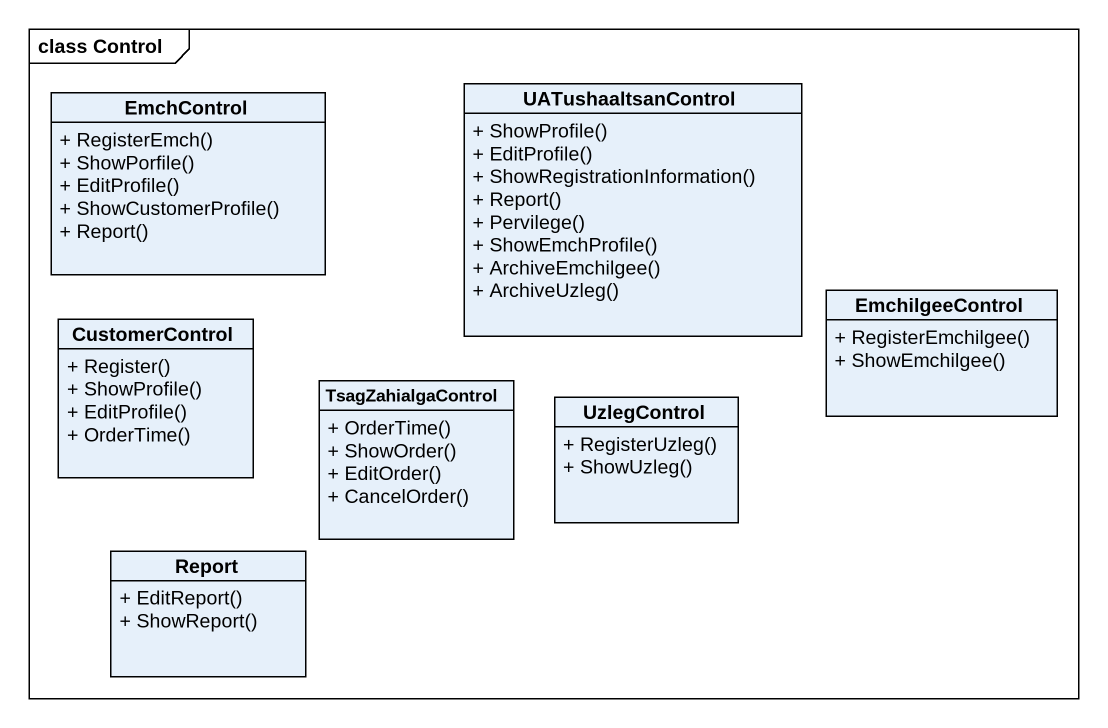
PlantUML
@startuml
mainframe class Control
hide circle
hide empty members
skinparam classAttributeIconSize 0
class EmchControl {
  + RegisterEmch()
  + ShowPorfile()
  + EditProfile()
  + ShowCustomerProfile()
  + Report()
}
class UATushaaltsanControl {
  + ShowProfile()
  + EditProfile()
  + ShowRegistrationInformation()
  + Report()
  + Pervilege()
  + ShowEmchProfile()
  + ArchiveEmchilgee()
  + ArchiveUzleg()
}
class EmchilgeeControl {
  + RegisterEmchilgee()
  + ShowEmchilgee()
}
class CustomerControl {
  + Register()
  + ShowProfile()
  + EditProfile()
  + OrderTime()
}
class TsagZahialgaControl {
  + OrderTime()
  + ShowOrder()
  + EditOrder()
  + CancelOrder()
}
class UzlegControl {
  + RegisterUzleg()
  + ShowUzleg()
}
class Report {
  + EditReport()
  + ShowReport()
}
@enduml
